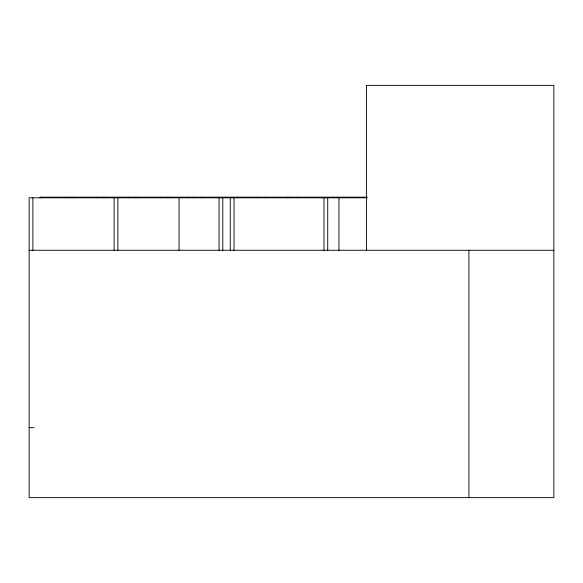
<?xml version="1.0" encoding="UTF-8"?>
<svg xmlns="http://www.w3.org/2000/svg" width="583" height="583" viewBox="0 0 583 583"><rect width="100%" height="100%" fill="white"/><g stroke="black" fill="none" stroke-linecap="round" stroke-linejoin="round"><path stroke-width="0.87" d="M366.962 197.178L39.957 197.178L39.957 197.805M367.421 197.805L29.15 197.805L29.15 497.634L553.85 497.634L553.85 85.366L366.459 85.366L366.459 250.02M29.15 250.275L553.85 250.275M29.15 427.674L34.149 427.674M468.9 250.275L468.9 497.634M338.971 197.805L338.971 250.275M337.236 197.178L337.236 197.805M327.726 197.805L327.726 250.275M323.98 197.805L323.98 250.275M321.758 197.178L321.758 197.805M297.243 197.178L297.243 197.805M289.751 197.178L289.751 197.805M287.689 197.178L287.689 197.805M265.236 197.178L265.236 197.805M257.744 197.178L257.744 197.805M238.141 197.178L238.141 197.805M234.031 197.805L234.031 250.275M233.229 197.178L233.229 197.805M230.285 197.805L230.285 250.275M225.738 197.178L225.738 197.805M222.786 197.805L222.786 250.275M219.04 197.805L219.04 250.275M201.222 197.178L201.222 197.805M193.731 197.178L193.731 197.805M188.593 197.178L188.593 197.805M179.061 197.805L179.061 250.18M169.216 197.178L169.216 197.805M167.35 197.178L167.35 197.805M161.724 197.178L161.724 197.805M137.209 197.178L137.209 197.805M135.343 197.178L135.343 197.805M129.718 197.178L129.718 197.805M117.846 197.805L117.846 250.275M114.1 197.805L114.1 250.275M105.202 197.178L105.202 197.805M103.337 197.178L103.337 197.805M97.711 197.178L97.711 197.805M73.196 197.178L73.196 197.805M68.903 197.178L68.903 197.805M65.704 197.178L65.704 197.805M41.189 197.178L41.189 197.805M32.896 197.805L32.896 250.275"/></g></svg>
